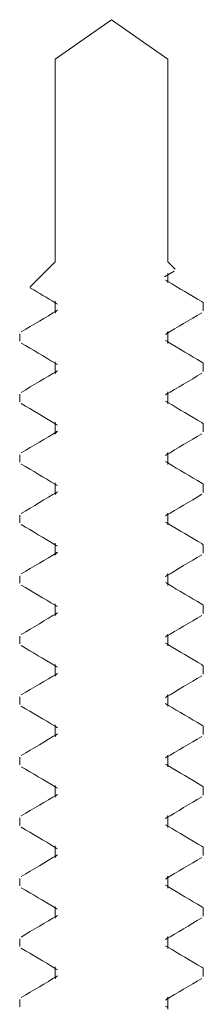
# Model space of a CAD drawing. Header units: inches. Extents: x 0.97 to 7.9, y 2.79 to 9.99.
# Drawn here: x 3.398 to 3.588, y 8.972 to 9.992 of the extents above; entities that cross this region are included whole.
import ezdxf

# ---------------------------------------------------------------- set-up
doc = ezdxf.new("R2010")
doc.units = ezdxf.units.IN
doc.header["$LTSCALE"] = 0.5
doc.header["$MEASUREMENT"] = 0
doc.layers.add('SHADE-BRACKET', color=7, linetype='Continuous', lineweight=30)
doc.layers.add('SHADE-BRACKET_SCREW', color=7, linetype='Continuous', lineweight=5)

# ---------------------------------------------------------------- blocks, each defined once
blk = doc.blocks.new('SHADE-BRACKET-SCREW-085598')
at = {"layer": 'SHADE-BRACKET_SCREW', "extrusion": (1, -2.22045e-16, 0)}
for p, q in [((1.3088, 3.3374, -1.4529), (1.2505, 3.2966, -1.4529)), ((1.3088, 3.3374, -1.4529), (1.3671, 3.2966, -1.4529)), ((1.2505, 3.0874, -1.4529), (1.2505, 3.2966, -1.4529)), ((1.3671, 3.0874, -1.4529), (1.3671, 3.2966, -1.4529)), ((1.2247, 3.0616, -1.4529), (1.2505, 3.0874, -1.4529)), ((1.3746, 3.0799, -1.4529), (1.3671, 3.0874, -1.4529)), ((1.3635, 3.0718, -1.4529), (1.3738, 3.0777, -1.4529)), ((1.3671, 3.0657, -1.4529), (1.3671, 3.0758, -1.4529)), ((1.2505, 3.0344, -1.4529), (1.2505, 3.0467, -1.4529)), ((1.4038, 3.0367, -1.4529), (1.4038, 3.0445, -1.4529)), ((1.2138, 3.0132, -1.4529), (1.2138, 3.0054, -1.4529)), ((1.3671, 3.0032, -1.4529), (1.3671, 3.0155, -1.4529)), ((1.2505, 2.9719, -1.4529), (1.2505, 2.9842, -1.4529)), ((1.4038, 2.9742, -1.4529), (1.4038, 2.982, -1.4529)), ((1.2138, 2.9507, -1.4529), (1.2138, 2.9429, -1.4529)), ((1.3671, 2.9407, -1.4529), (1.3671, 2.953, -1.4529)), ((1.2505, 2.9094, -1.4529), (1.2505, 2.9217, -1.4529)), ((1.4038, 2.9117, -1.4529), (1.4038, 2.9195, -1.4529)), ((1.2138, 2.8882, -1.4529), (1.2138, 2.8804, -1.4529)), ((1.3671, 2.8782, -1.4529), (1.3671, 2.8905, -1.4529)), ((1.2505, 2.8469, -1.4529), (1.2505, 2.8592, -1.4529)), ((1.4038, 2.8492, -1.4529), (1.4038, 2.857, -1.4529)), ((1.2138, 2.8257, -1.4529), (1.2138, 2.8179, -1.4529)), ((1.3671, 2.8157, -1.4529), (1.3671, 2.828, -1.4529)), ((1.2505, 2.7844, -1.4529), (1.2505, 2.7967, -1.4529)), ((1.4038, 2.7867, -1.4529), (1.4038, 2.7945, -1.4529)), ((1.3671, 2.7532, -1.4529), (1.3671, 2.7655, -1.4529)), ((1.2138, 2.7632, -1.4529), (1.2138, 2.7554, -1.4529)), ((1.2505, 2.7219, -1.4529), (1.2505, 2.7342, -1.4529)), ((1.4038, 2.7242, -1.4529), (1.4038, 2.732, -1.4529)), ((1.3671, 2.6907, -1.4529), (1.3671, 2.703, -1.4529)), ((1.2138, 2.7007, -1.4529), (1.2138, 2.6929, -1.4529)), ((1.2505, 2.6594, -1.4529), (1.2505, 2.6717, -1.4529)), ((1.4038, 2.6617, -1.4529), (1.4038, 2.6695, -1.4529)), ((1.2138, 2.6382, -1.4529), (1.2138, 2.6304, -1.4529)), ((1.3671, 2.6282, -1.4529), (1.3671, 2.6405, -1.4529)), ((1.2505, 2.5969, -1.4529), (1.2505, 2.6092, -1.4529)), ((1.4038, 2.5992, -1.4529), (1.4038, 2.607, -1.4529)), ((1.2138, 2.5757, -1.4529), (1.2138, 2.5679, -1.4529)), ((1.3671, 2.5657, -1.4529), (1.3671, 2.578, -1.4529)), ((1.2505, 2.5344, -1.4529), (1.2505, 2.5467, -1.4529)), ((1.4038, 2.5367, -1.4529), (1.4038, 2.5445, -1.4529)), ((1.2138, 2.5132, -1.4529), (1.2138, 2.5054, -1.4529)), ((1.3671, 2.5032, -1.4529), (1.3671, 2.5155, -1.4529)), ((1.2505, 2.4719, -1.4529), (1.2505, 2.4842, -1.4529)), ((1.4038, 2.4742, -1.4529), (1.4038, 2.482, -1.4529)), ((1.2138, 2.4507, -1.4529), (1.2138, 2.4429, -1.4529)), ((1.3671, 2.4407, -1.4529), (1.3671, 2.453, -1.4529)), ((1.2505, 2.4094, -1.4529), (1.2505, 2.4217, -1.4529)), ((1.4038, 2.4117, -1.4529), (1.4038, 2.4195, -1.4529)), ((1.2138, 2.3882, -1.4529), (1.2138, 2.3804, -1.4529)), ((1.3671, 2.3782, -1.4529), (1.3671, 2.3905, -1.4529)), ((1.2505, 2.3469, -1.4529), (1.2505, 2.3592, -1.4529)), ((1.4038, 2.3492, -1.4529), (1.4038, 2.357, -1.4529)), ((1.2138, 2.3257, -1.4529), (1.2138, 2.3179, -1.4529)), ((1.3671, 2.3157, -1.4529), (1.3671, 2.328, -1.4529))]:
    blk.add_line(p, q, dxfattribs=at)
at = {"layer": 'SHADE-BRACKET_SCREW'}
for points, knots in [([(1.2247, 3.0616, -1.4529), (1.2243, 3.0612, -1.4529), (1.2244, 3.0607, -1.4529), (1.2251, 3.0603, -1.4529), (1.2251, 3.0603, -1.4529), (1.2251, 3.0603, -1.4529)], [0, 0, 0, 0, 0.04341682, 0.04341682, 0.0441827, 0.0441827, 0.0441827, 0.0441827]), ([(1.4022, 3.0464, -1.4529), (1.4023, 3.0463, -1.4529), (1.4025, 3.0462, -1.4529), (1.4034, 3.0456, -1.4529), (1.4038, 3.045, -1.4529), (1.4038, 3.0445, -1.4529)], [-0.04485816, -0.04485816, -0.04485816, -0.04485816, -0.03907355, -0.03907355, 0, 0, 0, 0]), ([(1.2505, 3.0344, -1.4529), (1.2505, 3.0349, -1.4529), (1.2507, 3.0355, -1.4529), (1.2516, 3.0364, -1.4529), (1.2522, 3.0369, -1.4529), (1.2529, 3.0374, -1.4529)], [0, 0, 0, 0, 0.02262006, 0.02262006, 0.04305702, 0.04305702, 0.04305702, 0.04305702]), ([(1.3671, 3.0155, -1.4529), (1.3671, 3.0149, -1.4529), (1.3669, 3.0144, -1.4529), (1.366, 3.0134, -1.4529), (1.3655, 3.013, -1.4529), (1.3647, 3.0125, -1.4529)], [0, 0, 0, 0, 0.02262006, 0.02262006, 0.04305702, 0.04305702, 0.04305702, 0.04305702]), ([(1.4022, 2.9839, -1.4529), (1.4024, 2.9838, -1.4529), (1.4026, 2.9836, -1.4529), (1.4034, 2.983, -1.4529), (1.4038, 2.9825, -1.4529), (1.4038, 2.982, -1.4529)], [-0.04485565, -0.04485565, -0.04485565, -0.04485565, -0.03658693, -0.03658693, 0, 0, 0, 0]), ([(1.2505, 2.9719, -1.4529), (1.2505, 2.9724, -1.4529), (1.2507, 2.973, -1.4529), (1.2516, 2.9739, -1.4529), (1.2522, 2.9744, -1.4529), (1.2529, 2.9749, -1.4529)], [0, 0, 0, 0, 0.02262006, 0.02262006, 0.04305702, 0.04305702, 0.04305702, 0.04305702]), ([(1.3671, 2.953, -1.4529), (1.3671, 2.9524, -1.4529), (1.3669, 2.9519, -1.4529), (1.366, 2.9509, -1.4529), (1.3655, 2.9505, -1.4529), (1.3647, 2.95, -1.4529)], [0, 0, 0, 0, 0.02262006, 0.02262006, 0.04305702, 0.04305702, 0.04305702, 0.04305702]), ([(1.4022, 2.9214, -1.4529), (1.4024, 2.9213, -1.4529), (1.4026, 2.9211, -1.4529), (1.4034, 2.9205, -1.4529), (1.4038, 2.92, -1.4529), (1.4038, 2.9195, -1.4529)], [-0.04485565, -0.04485565, -0.04485565, -0.04485565, -0.03658693, -0.03658693, 0, 0, 0, 0]), ([(1.2505, 2.9094, -1.4529), (1.2505, 2.9099, -1.4529), (1.2507, 2.9105, -1.4529), (1.2516, 2.9114, -1.4529), (1.2522, 2.9119, -1.4529), (1.2529, 2.9124, -1.4529)], [0, 0, 0, 0, 0.02262006, 0.02262006, 0.04305702, 0.04305702, 0.04305702, 0.04305702]), ([(1.3671, 2.8905, -1.4529), (1.3671, 2.8899, -1.4529), (1.3669, 2.8894, -1.4529), (1.366, 2.8884, -1.4529), (1.3655, 2.888, -1.4529), (1.3647, 2.8875, -1.4529)], [0, 0, 0, 0, 0.02262006, 0.02262006, 0.04305702, 0.04305702, 0.04305702, 0.04305702]), ([(1.4022, 2.8589, -1.4529), (1.4024, 2.8588, -1.4529), (1.4026, 2.8586, -1.4529), (1.4034, 2.858, -1.4529), (1.4038, 2.8575, -1.4529), (1.4038, 2.857, -1.4529)], [-0.04485565, -0.04485565, -0.04485565, -0.04485565, -0.03658693, -0.03658693, 0, 0, 0, 0]), ([(1.2505, 2.8469, -1.4529), (1.2505, 2.8474, -1.4529), (1.2507, 2.848, -1.4529), (1.2516, 2.8489, -1.4529), (1.2522, 2.8494, -1.4529), (1.2529, 2.8499, -1.4529)], [0, 0, 0, 0, 0.02262006, 0.02262006, 0.04305702, 0.04305702, 0.04305702, 0.04305702]), ([(1.3671, 2.828, -1.4529), (1.3671, 2.8274, -1.4529), (1.3669, 2.8269, -1.4529), (1.366, 2.8259, -1.4529), (1.3655, 2.8255, -1.4529), (1.3647, 2.825, -1.4529)], [0, 0, 0, 0, 0.02262006, 0.02262006, 0.04305702, 0.04305702, 0.04305702, 0.04305702]), ([(1.4022, 2.7964, -1.4529), (1.4024, 2.7963, -1.4529), (1.4026, 2.7961, -1.4529), (1.4034, 2.7955, -1.4529), (1.4038, 2.795, -1.4529), (1.4038, 2.7945, -1.4529)], [-0.04485565, -0.04485565, -0.04485565, -0.04485565, -0.03658693, -0.03658693, 0, 0, 0, 0]), ([(1.2505, 2.7844, -1.4529), (1.2505, 2.7849, -1.4529), (1.2507, 2.7855, -1.4529), (1.2516, 2.7864, -1.4529), (1.2522, 2.7869, -1.4529), (1.2529, 2.7874, -1.4529)], [0, 0, 0, 0, 0.02262006, 0.02262006, 0.04305702, 0.04305702, 0.04305702, 0.04305702]), ([(1.3671, 2.7655, -1.4529), (1.3671, 2.7649, -1.4529), (1.3669, 2.7644, -1.4529), (1.366, 2.7634, -1.4529), (1.3655, 2.763, -1.4529), (1.3647, 2.7625, -1.4529)], [0, 0, 0, 0, 0.02262006, 0.02262006, 0.04305702, 0.04305702, 0.04305702, 0.04305702]), ([(1.4022, 2.7339, -1.4529), (1.4024, 2.7338, -1.4529), (1.4026, 2.7336, -1.4529), (1.4034, 2.733, -1.4529), (1.4038, 2.7325, -1.4529), (1.4038, 2.732, -1.4529)], [-0.04485565, -0.04485565, -0.04485565, -0.04485565, -0.03658693, -0.03658693, 0, 0, 0, 0]), ([(1.2505, 2.7219, -1.4529), (1.2505, 2.7224, -1.4529), (1.2507, 2.723, -1.4529), (1.2516, 2.7239, -1.4529), (1.2522, 2.7244, -1.4529), (1.2529, 2.7249, -1.4529)], [0, 0, 0, 0, 0.02262006, 0.02262006, 0.04305702, 0.04305702, 0.04305702, 0.04305702]), ([(1.3671, 2.703, -1.4529), (1.3671, 2.7024, -1.4529), (1.3669, 2.7019, -1.4529), (1.366, 2.7009, -1.4529), (1.3655, 2.7005, -1.4529), (1.3647, 2.7, -1.4529)], [0, 0, 0, 0, 0.02262006, 0.02262006, 0.04305702, 0.04305702, 0.04305702, 0.04305702]), ([(1.2505, 2.6594, -1.4529), (1.2505, 2.6599, -1.4529), (1.2507, 2.6605, -1.4529), (1.2516, 2.6614, -1.4529), (1.2522, 2.6619, -1.4529), (1.2529, 2.6624, -1.4529)], [0, 0, 0, 0, 0.02262006, 0.02262006, 0.04305702, 0.04305702, 0.04305702, 0.04305702]), ([(1.4022, 2.6714, -1.4529), (1.4024, 2.6713, -1.4529), (1.4026, 2.6711, -1.4529), (1.4034, 2.6705, -1.4529), (1.4038, 2.67, -1.4529), (1.4038, 2.6695, -1.4529)], [-0.04485565, -0.04485565, -0.04485565, -0.04485565, -0.03658693, -0.03658693, 0, 0, 0, 0]), ([(1.3671, 2.6405, -1.4529), (1.3671, 2.6399, -1.4529), (1.3669, 2.6394, -1.4529), (1.366, 2.6384, -1.4529), (1.3655, 2.638, -1.4529), (1.3647, 2.6375, -1.4529)], [0, 0, 0, 0, 0.02262006, 0.02262006, 0.04305702, 0.04305702, 0.04305702, 0.04305702]), ([(1.4022, 2.6089, -1.4529), (1.4024, 2.6088, -1.4529), (1.4026, 2.6086, -1.4529), (1.4034, 2.608, -1.4529), (1.4038, 2.6075, -1.4529), (1.4038, 2.607, -1.4529)], [-0.04485565, -0.04485565, -0.04485565, -0.04485565, -0.03658693, -0.03658693, 0, 0, 0, 0]), ([(1.2505, 2.5969, -1.4529), (1.2505, 2.5974, -1.4529), (1.2507, 2.598, -1.4529), (1.2516, 2.5989, -1.4529), (1.2522, 2.5994, -1.4529), (1.2529, 2.5999, -1.4529)], [0, 0, 0, 0, 0.02262006, 0.02262006, 0.04305702, 0.04305702, 0.04305702, 0.04305702]), ([(1.3671, 2.578, -1.4529), (1.3671, 2.5774, -1.4529), (1.3669, 2.5769, -1.4529), (1.366, 2.5759, -1.4529), (1.3655, 2.5755, -1.4529), (1.3647, 2.575, -1.4529)], [0, 0, 0, 0, 0.02262006, 0.02262006, 0.04305702, 0.04305702, 0.04305702, 0.04305702]), ([(1.4022, 2.5464, -1.4529), (1.4024, 2.5463, -1.4529), (1.4026, 2.5461, -1.4529), (1.4034, 2.5455, -1.4529), (1.4038, 2.545, -1.4529), (1.4038, 2.5445, -1.4529)], [-0.04485565, -0.04485565, -0.04485565, -0.04485565, -0.03658693, -0.03658693, 0, 0, 0, 0]), ([(1.2505, 2.5344, -1.4529), (1.2505, 2.5349, -1.4529), (1.2507, 2.5355, -1.4529), (1.2516, 2.5364, -1.4529), (1.2522, 2.5369, -1.4529), (1.2529, 2.5374, -1.4529)], [0, 0, 0, 0, 0.02262006, 0.02262006, 0.04305702, 0.04305702, 0.04305702, 0.04305702]), ([(1.3671, 2.5155, -1.4529), (1.3671, 2.5149, -1.4529), (1.3669, 2.5144, -1.4529), (1.366, 2.5134, -1.4529), (1.3655, 2.513, -1.4529), (1.3647, 2.5125, -1.4529)], [0, 0, 0, 0, 0.02262006, 0.02262006, 0.04305702, 0.04305702, 0.04305702, 0.04305702]), ([(1.4022, 2.4839, -1.4529), (1.4024, 2.4838, -1.4529), (1.4026, 2.4836, -1.4529), (1.4034, 2.483, -1.4529), (1.4038, 2.4825, -1.4529), (1.4038, 2.482, -1.4529)], [-0.04485565, -0.04485565, -0.04485565, -0.04485565, -0.03658693, -0.03658693, 0, 0, 0, 0]), ([(1.2505, 2.4719, -1.4529), (1.2505, 2.4724, -1.4529), (1.2507, 2.473, -1.4529), (1.2516, 2.4739, -1.4529), (1.2522, 2.4744, -1.4529), (1.2529, 2.4749, -1.4529)], [0, 0, 0, 0, 0.02262006, 0.02262006, 0.04305702, 0.04305702, 0.04305702, 0.04305702]), ([(1.3671, 2.453, -1.4529), (1.3671, 2.4524, -1.4529), (1.3669, 2.4519, -1.4529), (1.366, 2.4509, -1.4529), (1.3655, 2.4505, -1.4529), (1.3647, 2.45, -1.4529)], [0, 0, 0, 0, 0.02262006, 0.02262006, 0.04305702, 0.04305702, 0.04305702, 0.04305702]), ([(1.4022, 2.4214, -1.4529), (1.4024, 2.4213, -1.4529), (1.4026, 2.4211, -1.4529), (1.4034, 2.4205, -1.4529), (1.4038, 2.42, -1.4529), (1.4038, 2.4195, -1.4529)], [-0.04485565, -0.04485565, -0.04485565, -0.04485565, -0.03658693, -0.03658693, 0, 0, 0, 0]), ([(1.2505, 2.4094, -1.4529), (1.2505, 2.4099, -1.4529), (1.2507, 2.4105, -1.4529), (1.2516, 2.4114, -1.4529), (1.2522, 2.4119, -1.4529), (1.2529, 2.4124, -1.4529)], [0, 0, 0, 0, 0.02262006, 0.02262006, 0.04305702, 0.04305702, 0.04305702, 0.04305702]), ([(1.3671, 2.3905, -1.4529), (1.3671, 2.3899, -1.4529), (1.3669, 2.3894, -1.4529), (1.366, 2.3884, -1.4529), (1.3655, 2.388, -1.4529), (1.3647, 2.3875, -1.4529)], [0, 0, 0, 0, 0.02262006, 0.02262006, 0.04305702, 0.04305702, 0.04305702, 0.04305702]), ([(1.4022, 2.3589, -1.4529), (1.4024, 2.3588, -1.4529), (1.4026, 2.3586, -1.4529), (1.4034, 2.358, -1.4529), (1.4038, 2.3575, -1.4529), (1.4038, 2.357, -1.4529)], [-0.04485565, -0.04485565, -0.04485565, -0.04485565, -0.03658693, -0.03658693, 0, 0, 0, 0]), ([(1.2505, 2.3469, -1.4529), (1.2505, 2.3474, -1.4529), (1.2507, 2.348, -1.4529), (1.2516, 2.3489, -1.4529), (1.2522, 2.3494, -1.4529), (1.2529, 2.3499, -1.4529)], [0, 0, 0, 0, 0.02262006, 0.02262006, 0.04305702, 0.04305702, 0.04305702, 0.04305702]), ([(1.3671, 2.328, -1.4529), (1.3671, 2.3274, -1.4529), (1.3669, 2.3269, -1.4529), (1.366, 2.3259, -1.4529), (1.3655, 2.3255, -1.4529), (1.3647, 2.325, -1.4529)], [0, 0, 0, 0, 0.02262006, 0.02262006, 0.04305702, 0.04305702, 0.04305702, 0.04305702])]:
    blk.add_open_spline(points, degree=3, knots=knots, dxfattribs=at)
for points in [[(1.2505, 3.0452, -1.4529), (1.2421, 3.0503, -1.4529), (1.2336, 3.0553, -1.4529), (1.2251, 3.0603, -1.4529)], [(1.3647, 3.0686, -1.4529), (1.3655, 3.0681, -1.4529), (1.3663, 3.0677, -1.4529), (1.3671, 3.0672, -1.4529)], [(1.3671, 3.0672, -1.4529), (1.3787, 3.0602, -1.4529), (1.3905, 3.0533, -1.4529), (1.4022, 3.0464, -1.4529)], [(1.2529, 3.0438, -1.4529), (1.2521, 3.0443, -1.4529), (1.2513, 3.0447, -1.4529), (1.2505, 3.0452, -1.4529)], [(1.2154, 3.0151, -1.4529), (1.2279, 3.0225, -1.4529), (1.2405, 3.0299, -1.4529), (1.2529, 3.0374, -1.4529)], [(1.4022, 3.0348, -1.4529), (1.3897, 3.0274, -1.4529), (1.3772, 3.02, -1.4529), (1.3647, 3.0125, -1.4529)], [(1.2505, 2.9827, -1.4529), (1.2389, 2.9897, -1.4529), (1.2272, 2.9966, -1.4529), (1.2154, 3.0035, -1.4529)], [(1.3647, 3.0061, -1.4529), (1.3655, 3.0056, -1.4529), (1.3663, 3.0052, -1.4529), (1.3671, 3.0047, -1.4529)], [(1.3671, 3.0047, -1.4529), (1.3787, 2.9977, -1.4529), (1.3905, 2.9908, -1.4529), (1.4022, 2.9839, -1.4529)], [(1.2529, 2.9813, -1.4529), (1.2521, 2.9818, -1.4529), (1.2513, 2.9822, -1.4529), (1.2505, 2.9827, -1.4529)], [(1.2154, 2.9526, -1.4529), (1.2279, 2.96, -1.4529), (1.2405, 2.9674, -1.4529), (1.2529, 2.9749, -1.4529)], [(1.4022, 2.9723, -1.4529), (1.3897, 2.9649, -1.4529), (1.3772, 2.9575, -1.4529), (1.3647, 2.95, -1.4529)], [(1.2505, 2.9202, -1.4529), (1.2389, 2.9272, -1.4529), (1.2272, 2.9341, -1.4529), (1.2154, 2.941, -1.4529)], [(1.3647, 2.9436, -1.4529), (1.3655, 2.9431, -1.4529), (1.3663, 2.9427, -1.4529), (1.3671, 2.9422, -1.4529)], [(1.3671, 2.9422, -1.4529), (1.3787, 2.9352, -1.4529), (1.3905, 2.9283, -1.4529), (1.4022, 2.9214, -1.4529)], [(1.2529, 2.9188, -1.4529), (1.2521, 2.9193, -1.4529), (1.2513, 2.9197, -1.4529), (1.2505, 2.9202, -1.4529)], [(1.2154, 2.8901, -1.4529), (1.2279, 2.8975, -1.4529), (1.2405, 2.9049, -1.4529), (1.2529, 2.9124, -1.4529)], [(1.4022, 2.9098, -1.4529), (1.3897, 2.9024, -1.4529), (1.3772, 2.895, -1.4529), (1.3647, 2.8875, -1.4529)], [(1.2505, 2.8577, -1.4529), (1.2389, 2.8647, -1.4529), (1.2272, 2.8716, -1.4529), (1.2154, 2.8785, -1.4529)], [(1.3647, 2.8811, -1.4529), (1.3655, 2.8806, -1.4529), (1.3663, 2.8802, -1.4529), (1.3671, 2.8797, -1.4529)], [(1.3671, 2.8797, -1.4529), (1.3787, 2.8727, -1.4529), (1.3905, 2.8658, -1.4529), (1.4022, 2.8589, -1.4529)], [(1.2529, 2.8563, -1.4529), (1.2521, 2.8568, -1.4529), (1.2513, 2.8572, -1.4529), (1.2505, 2.8577, -1.4529)], [(1.2154, 2.8276, -1.4529), (1.2279, 2.835, -1.4529), (1.2405, 2.8424, -1.4529), (1.2529, 2.8499, -1.4529)], [(1.4022, 2.8473, -1.4529), (1.3897, 2.8399, -1.4529), (1.3772, 2.8325, -1.4529), (1.3647, 2.825, -1.4529)], [(1.2505, 2.7952, -1.4529), (1.2389, 2.8022, -1.4529), (1.2272, 2.8091, -1.4529), (1.2154, 2.816, -1.4529)], [(1.3647, 2.8186, -1.4529), (1.3655, 2.8181, -1.4529), (1.3663, 2.8177, -1.4529), (1.3671, 2.8172, -1.4529)], [(1.3671, 2.8172, -1.4529), (1.3787, 2.8102, -1.4529), (1.3905, 2.8033, -1.4529), (1.4022, 2.7964, -1.4529)], [(1.2529, 2.7938, -1.4529), (1.2521, 2.7943, -1.4529), (1.2513, 2.7947, -1.4529), (1.2505, 2.7952, -1.4529)], [(1.2154, 2.7651, -1.4529), (1.2279, 2.7725, -1.4529), (1.2405, 2.7799, -1.4529), (1.2529, 2.7874, -1.4529)], [(1.4022, 2.7848, -1.4529), (1.3897, 2.7774, -1.4529), (1.3772, 2.77, -1.4529), (1.3647, 2.7625, -1.4529)], [(1.3647, 2.7561, -1.4529), (1.3655, 2.7556, -1.4529), (1.3663, 2.7552, -1.4529), (1.3671, 2.7547, -1.4529)], [(1.3671, 2.7547, -1.4529), (1.3787, 2.7477, -1.4529), (1.3905, 2.7408, -1.4529), (1.4022, 2.7339, -1.4529)], [(1.2505, 2.7327, -1.4529), (1.2389, 2.7397, -1.4529), (1.2272, 2.7466, -1.4529), (1.2154, 2.7535, -1.4529)], [(1.2154, 2.7026, -1.4529), (1.2279, 2.71, -1.4529), (1.2405, 2.7174, -1.4529), (1.2529, 2.7249, -1.4529)], [(1.2529, 2.7313, -1.4529), (1.2521, 2.7318, -1.4529), (1.2513, 2.7322, -1.4529), (1.2505, 2.7327, -1.4529)], [(1.4022, 2.7223, -1.4529), (1.3897, 2.7149, -1.4529), (1.3772, 2.7075, -1.4529), (1.3647, 2.7, -1.4529)], [(1.3647, 2.6936, -1.4529), (1.3655, 2.6931, -1.4529), (1.3663, 2.6927, -1.4529), (1.3671, 2.6922, -1.4529)], [(1.2505, 2.6702, -1.4529), (1.2389, 2.6772, -1.4529), (1.2272, 2.6841, -1.4529), (1.2154, 2.691, -1.4529)], [(1.3671, 2.6922, -1.4529), (1.3787, 2.6852, -1.4529), (1.3905, 2.6783, -1.4529), (1.4022, 2.6714, -1.4529)], [(1.2154, 2.6401, -1.4529), (1.2279, 2.6475, -1.4529), (1.2405, 2.6549, -1.4529), (1.2529, 2.6624, -1.4529)], [(1.2529, 2.6688, -1.4529), (1.2521, 2.6693, -1.4529), (1.2513, 2.6697, -1.4529), (1.2505, 2.6702, -1.4529)], [(1.4022, 2.6598, -1.4529), (1.3897, 2.6524, -1.4529), (1.3772, 2.645, -1.4529), (1.3647, 2.6375, -1.4529)], [(1.2505, 2.6077, -1.4529), (1.2389, 2.6147, -1.4529), (1.2272, 2.6216, -1.4529), (1.2154, 2.6285, -1.4529)], [(1.3647, 2.6311, -1.4529), (1.3655, 2.6306, -1.4529), (1.3663, 2.6302, -1.4529), (1.3671, 2.6297, -1.4529)], [(1.3671, 2.6297, -1.4529), (1.3787, 2.6227, -1.4529), (1.3905, 2.6158, -1.4529), (1.4022, 2.6089, -1.4529)], [(1.2529, 2.6063, -1.4529), (1.2521, 2.6068, -1.4529), (1.2513, 2.6072, -1.4529), (1.2505, 2.6077, -1.4529)], [(1.2154, 2.5776, -1.4529), (1.2279, 2.585, -1.4529), (1.2405, 2.5924, -1.4529), (1.2529, 2.5999, -1.4529)], [(1.4022, 2.5973, -1.4529), (1.3897, 2.5899, -1.4529), (1.3772, 2.5825, -1.4529), (1.3647, 2.575, -1.4529)], [(1.2505, 2.5452, -1.4529), (1.2389, 2.5522, -1.4529), (1.2272, 2.5591, -1.4529), (1.2154, 2.566, -1.4529)], [(1.3647, 2.5686, -1.4529), (1.3655, 2.5681, -1.4529), (1.3663, 2.5677, -1.4529), (1.3671, 2.5672, -1.4529)], [(1.3671, 2.5672, -1.4529), (1.3787, 2.5602, -1.4529), (1.3905, 2.5533, -1.4529), (1.4022, 2.5464, -1.4529)], [(1.2529, 2.5438, -1.4529), (1.2521, 2.5443, -1.4529), (1.2513, 2.5447, -1.4529), (1.2505, 2.5452, -1.4529)], [(1.2154, 2.5151, -1.4529), (1.2279, 2.5225, -1.4529), (1.2405, 2.5299, -1.4529), (1.2529, 2.5374, -1.4529)], [(1.4022, 2.5348, -1.4529), (1.3897, 2.5274, -1.4529), (1.3772, 2.52, -1.4529), (1.3647, 2.5125, -1.4529)], [(1.2505, 2.4827, -1.4529), (1.2389, 2.4897, -1.4529), (1.2272, 2.4966, -1.4529), (1.2154, 2.5035, -1.4529)], [(1.3647, 2.5061, -1.4529), (1.3655, 2.5056, -1.4529), (1.3663, 2.5052, -1.4529), (1.3671, 2.5047, -1.4529)], [(1.3671, 2.5047, -1.4529), (1.3787, 2.4977, -1.4529), (1.3905, 2.4908, -1.4529), (1.4022, 2.4839, -1.4529)], [(1.2529, 2.4813, -1.4529), (1.2521, 2.4818, -1.4529), (1.2513, 2.4822, -1.4529), (1.2505, 2.4827, -1.4529)], [(1.2154, 2.4526, -1.4529), (1.2279, 2.46, -1.4529), (1.2405, 2.4674, -1.4529), (1.2529, 2.4749, -1.4529)], [(1.4022, 2.4723, -1.4529), (1.3897, 2.4649, -1.4529), (1.3772, 2.4575, -1.4529), (1.3647, 2.45, -1.4529)], [(1.2505, 2.4202, -1.4529), (1.2389, 2.4272, -1.4529), (1.2272, 2.4341, -1.4529), (1.2154, 2.441, -1.4529)], [(1.3647, 2.4436, -1.4529), (1.3655, 2.4431, -1.4529), (1.3663, 2.4427, -1.4529), (1.3671, 2.4422, -1.4529)], [(1.3671, 2.4422, -1.4529), (1.3787, 2.4352, -1.4529), (1.3905, 2.4283, -1.4529), (1.4022, 2.4214, -1.4529)], [(1.2529, 2.4188, -1.4529), (1.2521, 2.4193, -1.4529), (1.2513, 2.4197, -1.4529), (1.2505, 2.4202, -1.4529)], [(1.2154, 2.3901, -1.4529), (1.2279, 2.3975, -1.4529), (1.2405, 2.4049, -1.4529), (1.2529, 2.4124, -1.4529)], [(1.4022, 2.4098, -1.4529), (1.3897, 2.4024, -1.4529), (1.3772, 2.395, -1.4529), (1.3647, 2.3875, -1.4529)], [(1.2505, 2.3577, -1.4529), (1.2389, 2.3647, -1.4529), (1.2272, 2.3716, -1.4529), (1.2154, 2.3785, -1.4529)], [(1.3647, 2.3811, -1.4529), (1.3655, 2.3806, -1.4529), (1.3663, 2.3802, -1.4529), (1.3671, 2.3797, -1.4529)], [(1.3671, 2.3797, -1.4529), (1.3787, 2.3727, -1.4529), (1.3905, 2.3658, -1.4529), (1.4022, 2.3589, -1.4529)], [(1.2529, 2.3563, -1.4529), (1.2521, 2.3568, -1.4529), (1.2513, 2.3572, -1.4529), (1.2505, 2.3577, -1.4529)], [(1.2154, 2.3276, -1.4529), (1.2279, 2.335, -1.4529), (1.2405, 2.3424, -1.4529), (1.2529, 2.3499, -1.4529)], [(1.4022, 2.3473, -1.4529), (1.3897, 2.3399, -1.4529), (1.3772, 2.3325, -1.4529), (1.3647, 2.325, -1.4529)], [(1.3647, 2.3186, -1.4529), (1.3655, 2.3181, -1.4529), (1.3663, 2.3177, -1.4529), (1.3671, 2.3172, -1.4529)]]:
    blk.add_open_spline(points, degree=3, dxfattribs=at)
blk = doc.blocks.new('SYSTEM-085598')
at = {"layer": 'SHADE-BRACKET_SCREW'}
blk.add_blockref('SHADE-BRACKET-SCREW-085598', (0, 0), dxfattribs=at)

msp = doc.modelspace()

# ---------------------------------------------------------------- block references
at = {"layer": 'SHADE-BRACKET'}
msp.add_blockref('SYSTEM-085598', (2.1847, 6.6547, 0.7264), dxfattribs=at)

doc.saveas('drawing.dxf')
